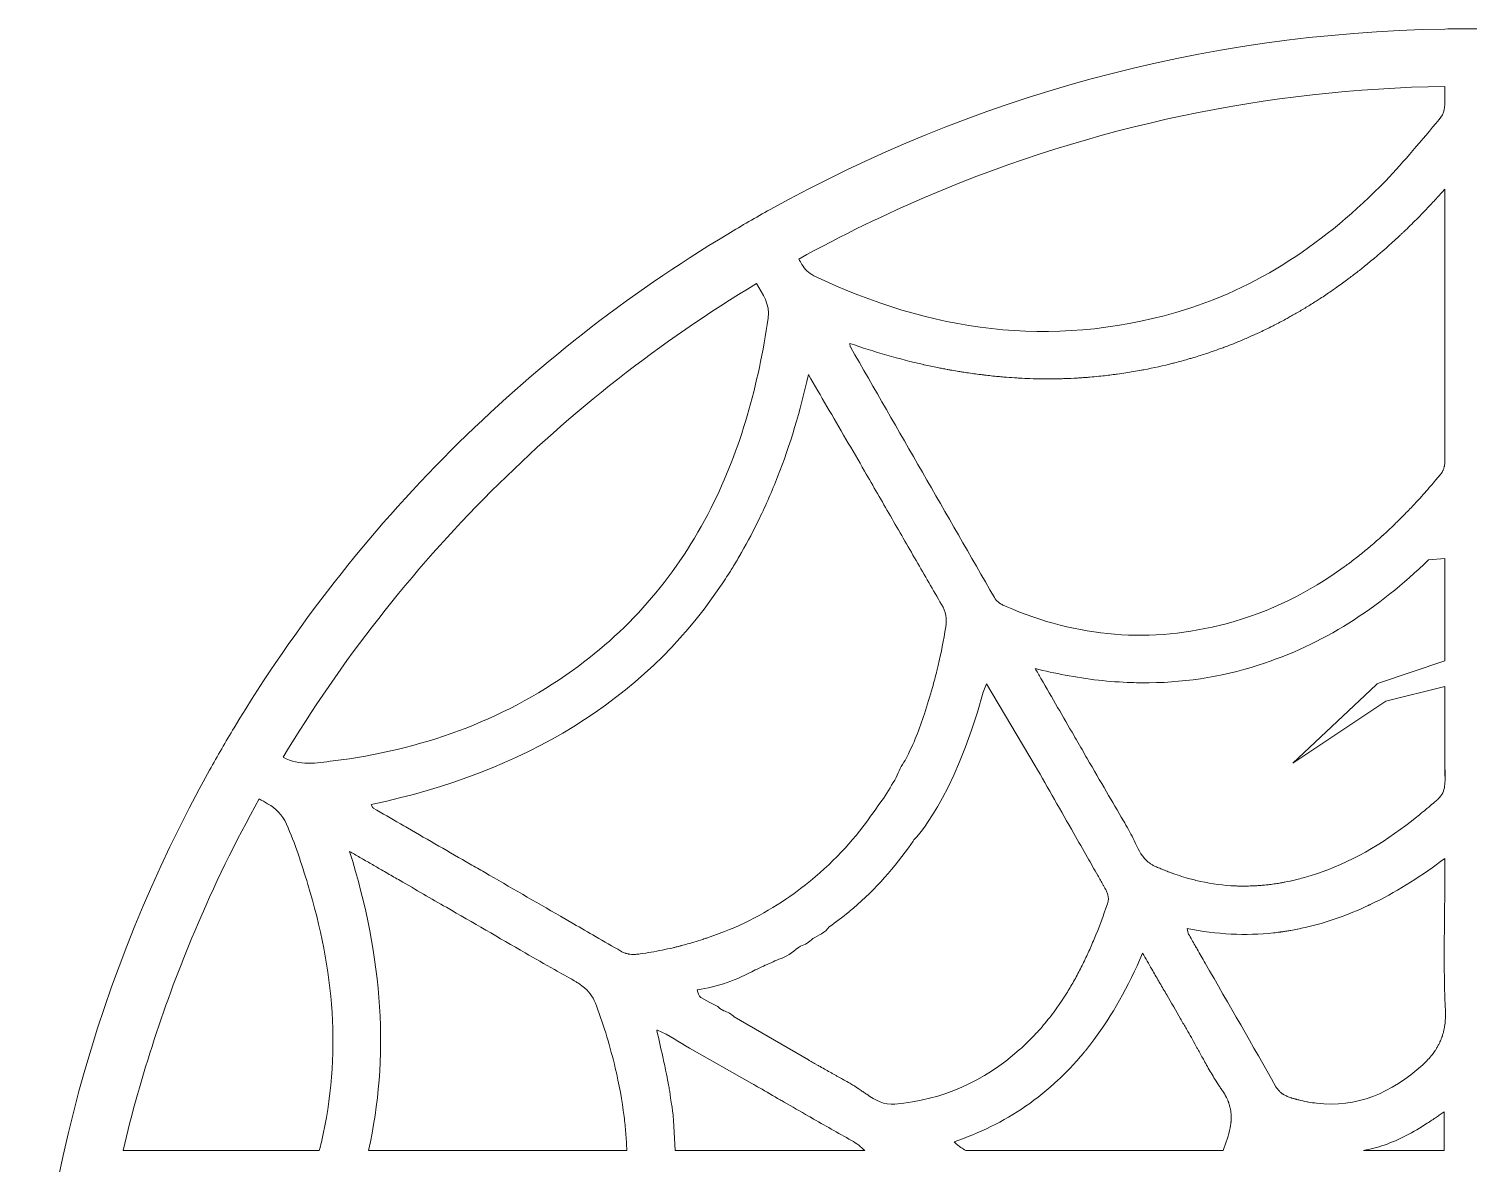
# Model space of a CAD drawing. Extents: x 62 to 938, y -938 to -62.
# Drawn here: x 62 to 500, y -407.2 to -62 of the extents above; entities that cross this region are included whole.
import ezdxf

# ---------------------------------------------------------------- set-up
doc = ezdxf.new("R2010")
doc.units = 0
doc.header["$MEASUREMENT"] = 0
doc.layers.add('Layer 1', color=7, linetype='Continuous', lineweight=0)

msp = doc.modelspace()

# ---------------------------------------------------------------- linework, layer by layer
at = {"layer": 'Layer 1'}
for points, knots in [([(937.93, -492.61), (936.71, -418.22), (916.92, -348.33), (883.02, -287.39), (880.61, -283.03), (878.11, -278.72), (875.54, -274.47), (838.57, -213.02), (786.93, -161.39), (725.48, -124.42), (721.21, -121.86), (716.89, -119.35), (712.52, -116.92), (651.58, -83.04), (581.7, -63.28), (507.31, -62.07), (504.88, -62.02), (502.44, -62), (500, -62), (497.54, -62), (495.09, -62.02), (492.63, -62.07), (418.27, -63.29), (348.41, -83.05), (287.48, -116.93), (283.13, -119.34), (278.83, -121.83), (274.58, -124.39), (213.09, -161.36), (161.44, -213), (124.46, -274.47), (121.88, -278.73), (119.38, -283.04), (116.97, -287.41), (83.06, -348.35), (63.29, -418.23), (62.07, -492.62), (62.02, -495.07), (62, -497.54), (62, -500), (62, -502.45), (62.02, -504.89), (62.07, -507.32), (63.28, -581.7), (83.04, -651.57), (116.92, -712.51), (119.35, -716.89), (121.84, -721.21), (124.42, -725.48), (161.42, -786.98), (213.09, -838.63), (274.59, -875.61), (278.83, -878.17), (283.11, -880.65), (287.45, -883.06), (348.29, -916.89), (418.05, -936.65), (492.31, -937.93), (494.86, -937.98), (497.43, -938), (500, -938), (502.43, -938), (504.84, -937.98), (507.25, -937.93), (581.65, -936.73), (651.55, -916.97), (712.51, -883.08), (716.89, -880.65), (721.22, -878.14), (725.49, -875.56), (786.99, -838.57), (838.65, -786.9), (875.62, -725.39), (878.18, -721.16), (880.65, -716.89), (883.05, -712.56), (916.96, -651.6), (936.73, -581.69), (937.93, -507.27), (937.98, -504.86), (938, -502.43), (938, -500), (938, -497.53), (937.98, -495.06), (937.93, -492.61)], [0, 0, 0, 0, 1, 1, 1, 2, 2, 2, 3, 3, 3, 4, 4, 4, 5, 5, 5, 6, 6, 6, 7, 7, 7, 8, 8, 8, 9, 9, 9, 10, 10, 10, 11, 11, 11, 12, 12, 12, 13, 13, 13, 14, 14, 14, 15, 15, 15, 16, 16, 16, 17, 17, 17, 18, 18, 18, 19, 19, 19, 20, 20, 20, 21, 21, 21, 22, 22, 22, 23, 23, 23, 24, 24, 24, 25, 25, 25, 26, 26, 26, 27, 27, 27, 28, 28, 28, 28]), ([(336.3, -112.47), (385.9, -91.49), (438.46, -80.4), (492.66, -79.5), (492.65, -80.8), (492.66, -82.09), (492.66, -83.39), (492.66, -85.64), (492.54, -87.64), (490.9, -89.57), (485.56, -95.83), (480.4, -102.24), (474.64, -108.17), (456.62, -126.75), (435.76, -141.03), (410.79, -148.24), (372.76, -159.21), (336.1, -154.03), (300.75, -137.05), (299.1, -136.26), (298.01, -135.16), (297.11, -133.63), (296.8, -133.08), (296.49, -132.54), (296.17, -132), (309.14, -124.81), (322.52, -118.3), (336.3, -112.47)], [0, 0, 0, 0, 1, 1, 1, 2, 2, 2, 3, 3, 3, 4, 4, 4, 5, 5, 5, 6, 6, 6, 7, 7, 7, 8, 8, 8, 9, 9, 9, 9]), ([(338.35, -164.98), (338.83, -165.08), (339.32, -165.17), (339.81, -165.27), (340.29, -165.37), (340.76, -165.46), (341.24, -165.55), (341.61, -165.61), (341.97, -165.67), (342.33, -165.74), (342.46, -165.76), (342.58, -165.77), (342.69, -165.8), (343.41, -165.92), (344.12, -166.05), (344.84, -166.17), (345.2, -166.23), (345.57, -166.3), (345.93, -166.35), (345.93, -166.35), (345.93, -166.35), (345.95, -166.35), (346.21, -166.4), (346.48, -166.42), (346.75, -166.47), (348.15, -166.68), (349.56, -166.88), (350.96, -167.06), (351.37, -167.11), (351.78, -167.17), (352.2, -167.21), (352.35, -167.24), (352.51, -167.25), (352.66, -167.27), (354.02, -167.43), (355.38, -167.57), (356.74, -167.7), (357.34, -167.76), (357.95, -167.82), (358.54, -167.86), (359.61, -167.96), (360.68, -168.04), (361.75, -168.1), (362.24, -168.13), (362.76, -168.17), (363.27, -168.19), (364.31, -168.25), (365.37, -168.29), (366.43, -168.33), (366.43, -168.33), (367.47, -168.36), (367.47, -168.36), (368.75, -168.4), (370.03, -168.42), (371.31, -168.42), (371.31, -168.42), (372.76, -168.42), (372.76, -168.42), (373.78, -168.41), (374.79, -168.4), (375.81, -168.37), (375.97, -168.36), (376.12, -168.36), (376.27, -168.36), (376.5, -168.35), (376.73, -168.35), (376.97, -168.34), (378.27, -168.3), (379.57, -168.24), (380.87, -168.17), (381.33, -168.14), (381.81, -168.11), (382.29, -168.07), (382.72, -168.04), (383.15, -168.03), (383.58, -167.99), (383.67, -167.98), (383.78, -167.97), (383.91, -167.96), (384.17, -167.93), (384.41, -167.91), (384.67, -167.89), (385.57, -167.82), (386.48, -167.74), (387.4, -167.64), (388.18, -167.56), (388.97, -167.48), (389.76, -167.39), (390.43, -167.31), (391.09, -167.22), (391.75, -167.14), (392.16, -167.1), (392.57, -167.05), (392.97, -166.99), (393.85, -166.88), (394.74, -166.74), (395.62, -166.6), (395.64, -166.6), (395.64, -166.6), (395.64, -166.6), (397.18, -166.36), (398.73, -166.1), (400.27, -165.81), (400.32, -165.8), (400.35, -165.8), (400.4, -165.78), (400.63, -165.74), (400.86, -165.69), (401.1, -165.64), (404.05, -165.09), (407, -164.44), (409.95, -163.68), (410.12, -163.65), (410.3, -163.59), (410.47, -163.54), (411.82, -163.19), (413.17, -162.83), (414.49, -162.45), (414.91, -162.33), (415.32, -162.22), (415.72, -162.09), (417.11, -161.68), (418.46, -161.25), (419.81, -160.81), (420.28, -160.66), (420.74, -160.51), (421.21, -160.35), (422.08, -160.06), (422.94, -159.74), (423.8, -159.43), (424.25, -159.27), (424.7, -159.12), (425.16, -158.95), (425.6, -158.79), (426.04, -158.62), (426.48, -158.44), (427.31, -158.13), (428.12, -157.8), (428.93, -157.48), (429.26, -157.34), (429.59, -157.22), (429.92, -157.08), (430.41, -156.88), (430.91, -156.68), (431.4, -156.47), (432.5, -155.99), (433.59, -155.51), (434.68, -155.01), (435.14, -154.8), (435.6, -154.61), (436.04, -154.4), (437.26, -153.83), (438.46, -153.25), (439.66, -152.64), (440.14, -152.4), (440.62, -152.16), (441.1, -151.91), (442.28, -151.31), (443.46, -150.69), (444.62, -150.05), (445.07, -149.8), (445.52, -149.55), (445.96, -149.3), (446.45, -149.03), (446.93, -148.74), (447.42, -148.46), (447.94, -148.16), (448.46, -147.87), (448.97, -147.57), (449.48, -147.26), (449.98, -146.96), (450.48, -146.66), (451.48, -146.06), (452.47, -145.44), (453.46, -144.81), (453.88, -144.53), (454.31, -144.27), (454.72, -144), (455.85, -143.26), (456.98, -142.5), (458.08, -141.73), (458.51, -141.44), (458.94, -141.15), (459.36, -140.85), (460.49, -140.06), (461.6, -139.26), (462.71, -138.45), (463.07, -138.18), (463.44, -137.9), (463.8, -137.62), (464.75, -136.9), (465.69, -136.18), (466.63, -135.44), (466.73, -135.37), (466.82, -135.3), (466.91, -135.23), (467.23, -134.98), (467.53, -134.74), (467.84, -134.49), (468.83, -133.69), (469.8, -132.89), (470.78, -132.07), (470.86, -132.01), (470.94, -131.94), (471.02, -131.88), (471.32, -131.63), (471.62, -131.38), (471.91, -131.14), (472.28, -130.81), (472.65, -130.48), (473.03, -130.15), (473.79, -129.5), (474.54, -128.85), (475.29, -128.18), (475.58, -127.92), (475.87, -127.67), (476.15, -127.41), (477.05, -126.6), (477.96, -125.75), (478.86, -124.91), (479.09, -124.69), (479.33, -124.48), (479.56, -124.25), (479.76, -124.06), (479.96, -123.88), (480.16, -123.68), (481.45, -122.46), (482.71, -121.22), (483.98, -119.95), (484.66, -119.27), (485.35, -118.57), (486.02, -117.87), (486.35, -117.53), (486.67, -117.19), (487, -116.84), (487.51, -116.31), (488.01, -115.77), (488.52, -115.23), (488.61, -115.13), (488.71, -115.04), (488.8, -114.93), (489.16, -114.55), (489.52, -114.17), (489.88, -113.77), (490.55, -113.04), (491.23, -112.29), (491.89, -111.55), (492.13, -111.28), (492.39, -111.02), (492.63, -110.74), (492.63, -110.74), (492.63, -141.61), (492.63, -141.61), (492.63, -158.31), (492.62, -175.01), (492.63, -191.72), (492.63, -192.76), (492.67, -193.8), (492.49, -194.78), (492.48, -194.89), (492.46, -195), (492.44, -195.11), (492.41, -195.21), (492.39, -195.33), (492.36, -195.43), (492.34, -195.5), (492.31, -195.58), (492.29, -195.65), (492.24, -195.8), (492.19, -195.96), (492.13, -196.1), (492.11, -196.17), (492.08, -196.23), (492.04, -196.29), (491.97, -196.44), (491.9, -196.6), (491.81, -196.75), (491.77, -196.82), (491.73, -196.89), (491.68, -196.96), (491.68, -196.97), (491.67, -196.97), (491.67, -196.98), (491.62, -197.05), (491.59, -197.11), (491.55, -197.18), (491.52, -197.23), (491.47, -197.28), (491.43, -197.34), (491.45, -197.3), (491.47, -197.27), (491.5, -197.23), (491.43, -197.32), (491.36, -197.41), (491.29, -197.5), (491.29, -197.5), (489.82, -199.24), (489.82, -199.24), (489.33, -199.81), (488.85, -200.39), (488.35, -200.96), (487.12, -202.39), (485.86, -203.8), (484.59, -205.18), (484.55, -205.23), (484.5, -205.29), (484.46, -205.33), (483.76, -206.09), (483.05, -206.84), (482.34, -207.59), (481.38, -208.6), (480.41, -209.58), (479.44, -210.57), (479.44, -210.57), (479.4, -210.61), (479.4, -210.61), (479.4, -210.62), (479.39, -210.63), (479.38, -210.63), (478.81, -211.2), (478.23, -211.77), (477.65, -212.34), (477.51, -212.48), (477.36, -212.63), (477.21, -212.77), (476.08, -213.86), (474.94, -214.94), (473.78, -215.99), (473.71, -216.06), (473.63, -216.11), (473.56, -216.18), (472.43, -217.21), (471.28, -218.22), (470.13, -219.2), (470.03, -219.29), (469.93, -219.37), (469.83, -219.45), (468.69, -220.42), (467.53, -221.36), (466.35, -222.28), (466.1, -222.49), (465.84, -222.69), (465.59, -222.89), (464.59, -223.67), (463.59, -224.42), (462.57, -225.16), (462.39, -225.29), (462.22, -225.43), (462.03, -225.56), (451.39, -233.27), (439.56, -239.27), (426.09, -242.85), (403.24, -248.92), (380.89, -247.08), (359.2, -237.62), (359.07, -237.57), (358.95, -237.5), (358.82, -237.46), (358.42, -237.28), (358.05, -237.1), (357.69, -236.89), (357.35, -236.7), (357.04, -236.49), (356.75, -236.25), (356.32, -235.89), (355.95, -235.47), (355.62, -234.92), (341.04, -209.51), (326.44, -184.12), (311.83, -158.73), (311.81, -158.7), (311.8, -158.66), (311.79, -158.6), (311.79, -158.6), (311.78, -158.59), (311.78, -158.58), (311.78, -158.55), (311.76, -158.52), (311.76, -158.49), (311.75, -158.37), (311.73, -158.23), (311.7, -158.03), (311.68, -157.92), (311.66, -157.79), (311.64, -157.64), (311.64, -157.64), (311.64, -157.64), (311.64, -157.63), (319.15, -160.24), (326.66, -162.4), (334.19, -164.1), (334.21, -164.11), (334.23, -164.11), (334.27, -164.11), (334.27, -164.11), (334.27, -164.11), (334.27, -164.12), (335.63, -164.42), (336.99, -164.7), (338.35, -164.98)], [0, 0, 0, 0, 1, 1, 1, 2, 2, 2, 3, 3, 3, 4, 4, 4, 5, 5, 5, 6, 6, 6, 7, 7, 7, 8, 8, 8, 9, 9, 9, 10, 10, 10, 11, 11, 11, 12, 12, 12, 13, 13, 13, 14, 14, 14, 15, 15, 15, 16, 16, 16, 17, 17, 17, 18, 18, 18, 19, 19, 19, 20, 20, 20, 21, 21, 21, 22, 22, 22, 23, 23, 23, 24, 24, 24, 25, 25, 25, 26, 26, 26, 27, 27, 27, 28, 28, 28, 29, 29, 29, 30, 30, 30, 31, 31, 31, 32, 32, 32, 33, 33, 33, 34, 34, 34, 35, 35, 35, 36, 36, 36, 37, 37, 37, 38, 38, 38, 39, 39, 39, 40, 40, 40, 41, 41, 41, 42, 42, 42, 43, 43, 43, 44, 44, 44, 45, 45, 45, 46, 46, 46, 47, 47, 47, 48, 48, 48, 49, 49, 49, 50, 50, 50, 51, 51, 51, 52, 52, 52, 53, 53, 53, 54, 54, 54, 55, 55, 55, 56, 56, 56, 57, 57, 57, 58, 58, 58, 59, 59, 59, 60, 60, 60, 61, 61, 61, 62, 62, 62, 63, 63, 63, 64, 64, 64, 65, 65, 65, 66, 66, 66, 67, 67, 67, 68, 68, 68, 69, 69, 69, 70, 70, 70, 71, 71, 71, 72, 72, 72, 73, 73, 73, 74, 74, 74, 75, 75, 75, 76, 76, 76, 77, 77, 77, 78, 78, 78, 79, 79, 79, 80, 80, 80, 81, 81, 81, 82, 82, 82, 83, 83, 83, 84, 84, 84, 85, 85, 85, 86, 86, 86, 87, 87, 87, 88, 88, 88, 89, 89, 89, 90, 90, 90, 91, 91, 91, 92, 92, 92, 93, 93, 93, 94, 94, 94, 95, 95, 95, 96, 96, 96, 97, 97, 97, 98, 98, 98, 99, 99, 99, 100, 100, 100, 101, 101, 101, 102, 102, 102, 103, 103, 103, 104, 104, 104, 105, 105, 105, 106, 106, 106, 107, 107, 107, 108, 108, 108, 109, 109, 109, 110, 110, 110, 111, 111, 111, 112, 112, 112, 113, 113, 113, 114, 114, 114, 115, 115, 115, 116, 116, 116, 117, 117, 117, 118, 118, 118, 119, 119, 119, 120, 120, 120, 121, 121, 121, 122, 122, 122, 123, 123, 123, 124, 124, 124, 125, 125, 125, 126, 126, 126, 127, 127, 127, 128, 128, 128, 129, 129, 129, 130, 130, 130, 131, 131, 131, 132, 132, 132, 133, 133, 133, 133]), ([(202.61, -202.61), (227.06, -178.17), (254.05, -157.04), (283.27, -139.46), (285.16, -142.61), (287.46, -145.63), (286.82, -149.98), (283.89, -170.14), (278.64, -189.57), (269.41, -207.79), (259.38, -227.59), (245.44, -244.12), (227.38, -257.06), (205.58, -272.68), (181, -281.26), (154.55, -284.57), (149.52, -285.19), (144.34, -286.22), (139.35, -283.44), (156.95, -254.15), (178.12, -227.1), (202.61, -202.61)], [0, 0, 0, 0, 1, 1, 1, 2, 2, 2, 3, 3, 3, 4, 4, 4, 5, 5, 5, 6, 6, 6, 7, 7, 7, 7]), ([(316.18, -196.51), (318.79, -201.03), (321.4, -205.56), (324.01, -210.1), (326.62, -214.63), (329.24, -219.16), (331.85, -223.69), (334.42, -228.15), (336.99, -232.59), (339.57, -237.03), (340.86, -239.23), (341.2, -241.32), (340.83, -243.85), (340.24, -247.81), (339.45, -251.71), (338.53, -255.59), (338.4, -256.13), (338.29, -256.66), (338.16, -257.18), (337.73, -258.87), (337.27, -260.56), (336.8, -262.25), (336.05, -264.92), (335.26, -267.58), (334.41, -270.24), (333.57, -272.53), (332.72, -274.81), (331.89, -277.1), (331.02, -279.18), (329.9, -281.65), (328.52, -284.4), (327.25, -285.95), (326.52, -287.78), (325.75, -289.61), (324.59, -291.64), (323.31, -293.77), (321.9, -295.95), (319.82, -298.86), (317.75, -301.75), (315.67, -304.64), (310.28, -311.49), (303.53, -318.42), (295.17, -324.53), (294.59, -324.95), (294.01, -325.36), (293.43, -325.78), (286.75, -330.45), (279.08, -334.57), (270.31, -337.68), (270.13, -337.75), (269.93, -337.81), (269.74, -337.88), (269.37, -338.02), (268.99, -338.15), (268.62, -338.27), (268.3, -338.37), (267.98, -338.47), (267.65, -338.59), (267.41, -338.66), (267.17, -338.74), (266.93, -338.82), (266.04, -339.1), (265.14, -339.39), (264.25, -339.66), (263.61, -339.85), (262.97, -340.02), (262.33, -340.19), (261.68, -340.38), (261.02, -340.57), (260.37, -340.73), (260.33, -340.74), (260.29, -340.75), (260.25, -340.76), (260.02, -340.82), (259.79, -340.89), (259.55, -340.95), (259.52, -340.96), (259.48, -340.97), (259.45, -340.97), (259.25, -341.03), (259.05, -341.09), (258.86, -341.12), (258.54, -341.2), (258.23, -341.29), (257.92, -341.36), (256.82, -341.62), (255.72, -341.87), (254.62, -342.09), (252.4, -342.54), (250.17, -342.92), (247.91, -343.23), (247.42, -343.3), (246.96, -343.34), (246.51, -343.38), (246.51, -343.38), (246.22, -343.38), (246.22, -343.38), (246.2, -343.38), (246.19, -343.39), (246.18, -343.39), (245.55, -343.4), (244.95, -343.39), (244.35, -343.27), (244.3, -343.26), (244.26, -343.26), (244.22, -343.25), (244.18, -343.24), (244.16, -343.23), (244.12, -343.23), (243.94, -343.18), (243.76, -343.13), (243.58, -343.09), (243.56, -343.08), (243.53, -343.08), (243.51, -343.06), (243.45, -343.04), (243.4, -343.02), (243.35, -343.01), (243.16, -342.94), (242.96, -342.88), (242.78, -342.78), (242.65, -342.73), (242.51, -342.65), (242.38, -342.58), (242.29, -342.54), (242.22, -342.49), (242.14, -342.46), (242.13, -342.45), (242.1, -342.44), (242.09, -342.44), (242.08, -342.42), (242.06, -342.42), (242.04, -342.41), (242.04, -342.4), (242.03, -342.4), (242.03, -342.4), (239.49, -340.93), (236.93, -339.45), (234.38, -337.97), (232.13, -336.67), (229.89, -335.38), (227.65, -334.08), (227.65, -334.08), (223.68, -331.78), (223.68, -331.78), (223.68, -331.78), (223.68, -331.79), (223.68, -331.79), (215.97, -327.33), (208.28, -322.88), (200.58, -318.44), (199.13, -317.61), (197.68, -316.77), (196.23, -315.94), (189.88, -312.28), (183.54, -308.62), (177.19, -304.96), (176.46, -304.54), (175.72, -304.11), (174.99, -303.69), (172.24, -302.11), (169.51, -300.52), (166.77, -298.94), (166.77, -298.94), (166.76, -298.94), (166.76, -298.94), (166.74, -298.93), (166.71, -298.89), (166.69, -298.87), (166.66, -298.85), (166.62, -298.81), (166.59, -298.76), (166.55, -298.71), (166.5, -298.65), (166.47, -298.57), (166.46, -298.55), (166.46, -298.55), (166.46, -298.55), (166.35, -298.37), (166.25, -298.12), (166.07, -297.83), (212.96, -287.94), (248.4, -266.3), (271.88, -232.16), (272.94, -230.62), (273.96, -229.04), (274.97, -227.46), (275.24, -227.05), (275.49, -226.63), (275.76, -226.21), (276.53, -224.97), (277.28, -223.71), (278.03, -222.45), (278.27, -222.02), (278.51, -221.6), (278.77, -221.17), (280.66, -217.84), (282.48, -214.41), (284.18, -210.86), (286.16, -206.77), (288.01, -202.55), (289.71, -198.19), (293.49, -188.53), (296.61, -178.18), (299.08, -167.14), (300.98, -170.43), (302.85, -173.63), (304.7, -176.79), (308.62, -183.49), (312.42, -190), (316.18, -196.51)], [0, 0, 0, 0, 1, 1, 1, 2, 2, 2, 3, 3, 3, 4, 4, 4, 5, 5, 5, 6, 6, 6, 7, 7, 7, 8, 8, 8, 9, 9, 9, 10, 10, 10, 11, 11, 11, 12, 12, 12, 13, 13, 13, 14, 14, 14, 15, 15, 15, 16, 16, 16, 17, 17, 17, 18, 18, 18, 19, 19, 19, 20, 20, 20, 21, 21, 21, 22, 22, 22, 23, 23, 23, 24, 24, 24, 25, 25, 25, 26, 26, 26, 27, 27, 27, 28, 28, 28, 29, 29, 29, 30, 30, 30, 31, 31, 31, 32, 32, 32, 33, 33, 33, 34, 34, 34, 35, 35, 35, 36, 36, 36, 37, 37, 37, 38, 38, 38, 39, 39, 39, 40, 40, 40, 41, 41, 41, 42, 42, 42, 43, 43, 43, 44, 44, 44, 45, 45, 45, 46, 46, 46, 47, 47, 47, 48, 48, 48, 49, 49, 49, 50, 50, 50, 51, 51, 51, 52, 52, 52, 53, 53, 53, 54, 54, 54, 55, 55, 55, 56, 56, 56, 57, 57, 57, 58, 58, 58, 59, 59, 59, 60, 60, 60, 61, 61, 61, 62, 62, 62, 63, 63, 63, 64, 64, 64, 65, 65, 65, 66, 66, 66, 67, 67, 67, 68, 68, 68, 69, 69, 69, 70, 70, 70, 70]), ([(389.72, -293.94), (387.78, -290.6), (385.83, -287.24), (383.87, -283.87), (382.82, -282.06), (381.76, -280.23), (380.71, -278.4), (380.61, -278.22), (380.51, -278.04), (380.4, -277.86), (380.23, -277.56), (380.04, -277.25), (379.87, -276.93), (376.56, -271.21), (373.21, -265.4), (369.79, -259.48), (369.2, -258.48), (368.63, -257.49), (368.04, -256.47), (371.1, -257.25), (374.13, -257.91), (377.14, -258.48), (383.95, -259.77), (390.65, -260.53), (397.29, -260.75), (398.35, -260.78), (399.42, -260.82), (400.49, -260.83), (412.49, -260.9), (424.25, -259.18), (435.9, -255.46), (455.53, -249.23), (472.4, -238.26), (487.68, -223.45), (487.68, -223.45), (492.61, -223.07), (492.61, -223.07), (492.61, -223.07), (492.61, -254.15), (492.61, -254.15), (492.61, -254.15), (472.73, -260.88), (472.73, -260.88), (472.73, -260.88), (472.04, -261.11), (472.04, -261.11), (472.04, -261.11), (471.74, -261.39), (471.74, -261.39), (471.74, -261.39), (446.42, -285.21), (446.42, -285.21), (446.42, -285.21), (474.72, -266.36), (474.72, -266.36), (474.72, -266.36), (492.61, -261.92), (492.61, -261.92), (492.61, -266.25), (492.61, -270.57), (492.62, -274.9), (492.63, -278.21), (492.65, -281.52), (492.66, -284.82), (492.66, -286.66), (492.66, -288.48), (492.67, -290.32), (492.67, -290.32), (492.67, -287.25), (492.67, -287.25), (492.67, -288.27), (492.67, -289.3), (492.68, -290.32), (492.68, -290.78), (492.66, -291.22), (492.62, -291.65), (492.49, -293.15), (492.11, -294.45), (491.04, -295.66), (490.96, -295.75), (490.87, -295.85), (490.76, -295.94), (490.66, -296.05), (490.57, -296.15), (490.45, -296.25), (490.06, -296.61), (489.64, -296.96), (489.23, -297.31), (489.11, -297.42), (489.01, -297.52), (488.89, -297.61), (488.84, -297.67), (488.77, -297.72), (488.71, -297.76), (488.56, -297.89), (488.42, -298.01), (488.27, -298.14), (488.18, -298.21), (488.09, -298.29), (488.01, -298.36), (487.64, -298.68), (487.26, -299.01), (486.87, -299.32), (486.24, -299.84), (485.62, -300.36), (484.99, -300.87), (484.71, -301.09), (484.43, -301.32), (484.15, -301.55), (475.27, -308.69), (465.73, -314.62), (455.03, -318.4), (454.64, -318.53), (454.26, -318.65), (453.88, -318.78), (453.68, -318.84), (453.47, -318.91), (453.27, -318.98), (452.38, -319.27), (451.47, -319.55), (450.55, -319.82), (449.19, -320.21), (447.81, -320.57), (446.42, -320.9), (445.29, -321.15), (444.16, -321.41), (443.01, -321.61), (443.33, -321.55), (443.64, -321.49), (443.95, -321.43), (443.64, -321.5), (443.33, -321.56), (443.01, -321.62), (442.54, -321.7), (442.05, -321.78), (441.57, -321.85), (440.97, -321.94), (440.38, -322.02), (439.77, -322.1), (439.62, -322.12), (439.47, -322.14), (439.32, -322.16), (439.3, -322.16), (439.27, -322.16), (439.25, -322.17), (439.08, -322.2), (438.89, -322.22), (438.71, -322.24), (438.41, -322.28), (438.11, -322.3), (437.82, -322.33), (437.8, -322.33), (437.77, -322.33), (437.74, -322.34), (437.32, -322.37), (436.9, -322.41), (436.47, -322.44), (436.41, -322.44), (436.36, -322.44), (436.3, -322.45), (435.92, -322.48), (435.52, -322.5), (435.14, -322.52), (435.04, -322.52), (434.95, -322.53), (434.86, -322.53), (434.37, -322.56), (433.87, -322.58), (433.38, -322.59), (433.05, -322.59), (432.71, -322.63), (432.37, -322.63), (431.63, -322.64), (430.9, -322.63), (430.15, -322.62), (429.73, -322.6), (429.32, -322.59), (428.91, -322.58), (425.34, -322.41), (421.82, -321.95), (418.34, -321.2), (417.09, -320.93), (415.85, -320.62), (414.61, -320.27), (412.8, -319.77), (410.99, -319.18), (409.21, -318.51), (408.74, -318.35), (408.28, -318.17), (407.81, -317.98), (407.49, -317.85), (407.16, -317.74), (406.84, -317.61), (406.64, -317.53), (406.45, -317.45), (406.25, -317.35), (406.02, -317.26), (405.79, -317.17), (405.56, -317.06), (405.15, -316.89), (404.73, -316.71), (404.33, -316.53), (404.04, -316.39), (403.77, -316.25), (403.51, -316.1), (403, -315.78), (402.54, -315.44), (402.11, -315.06), (402.11, -315.06), (402.07, -315.03), (402.07, -315.03), (402.01, -314.97), (401.96, -314.92), (401.9, -314.87), (400.18, -313.24), (399.14, -311.01), (398.13, -308.8), (397.72, -307.91), (397.3, -307.04), (396.84, -306.19), (396.7, -305.93), (396.58, -305.67), (396.44, -305.41), (395.91, -304.54), (395.4, -303.64), (394.88, -302.76), (393.16, -299.83), (391.44, -296.89), (389.72, -293.94)], [0, 0, 0, 0, 1, 1, 1, 2, 2, 2, 3, 3, 3, 4, 4, 4, 5, 5, 5, 6, 6, 6, 7, 7, 7, 8, 8, 8, 9, 9, 9, 10, 10, 10, 11, 11, 11, 12, 12, 12, 13, 13, 13, 14, 14, 14, 15, 15, 15, 16, 16, 16, 17, 17, 17, 18, 18, 18, 19, 19, 19, 20, 20, 20, 21, 21, 21, 22, 22, 22, 23, 23, 23, 24, 24, 24, 25, 25, 25, 26, 26, 26, 27, 27, 27, 28, 28, 28, 29, 29, 29, 30, 30, 30, 31, 31, 31, 32, 32, 32, 33, 33, 33, 34, 34, 34, 35, 35, 35, 36, 36, 36, 37, 37, 37, 38, 38, 38, 39, 39, 39, 40, 40, 40, 41, 41, 41, 42, 42, 42, 43, 43, 43, 44, 44, 44, 45, 45, 45, 46, 46, 46, 47, 47, 47, 48, 48, 48, 49, 49, 49, 50, 50, 50, 51, 51, 51, 52, 52, 52, 53, 53, 53, 54, 54, 54, 55, 55, 55, 56, 56, 56, 57, 57, 57, 58, 58, 58, 59, 59, 59, 60, 60, 60, 61, 61, 61, 62, 62, 62, 63, 63, 63, 64, 64, 64, 65, 65, 65, 66, 66, 66, 67, 67, 67, 68, 68, 68, 69, 69, 69, 70, 70, 70, 71, 71, 71, 72, 72, 72, 73, 73, 73, 74, 74, 74, 75, 75, 75, 76, 76, 76, 76]), ([(308.89, -381.01), (308.65, -380.88), (308.41, -380.74), (308.16, -380.6), (307.87, -380.44), (307.59, -380.29), (307.32, -380.13), (307.18, -380.06), (307.04, -379.97), (306.9, -379.89), (306.77, -379.81), (306.64, -379.74), (306.51, -379.67), (306.37, -379.59), (306.23, -379.52), (306.1, -379.44), (304.94, -378.8), (303.81, -378.15), (302.67, -377.51), (302.54, -377.44), (302.41, -377.36), (302.28, -377.29), (302.21, -377.26), (302.16, -377.22), (302.09, -377.17), (302.09, -377.17), (300.97, -376.55), (300.97, -376.55), (300.48, -376.27), (300.01, -375.99), (299.52, -375.71), (299.39, -375.63), (299.28, -375.56), (299.15, -375.49), (299.15, -375.49), (276.55, -362.41), (276.55, -362.41), (275.62, -361.51), (274.53, -360.92), (273.33, -360.54), (273.33, -360.54), (272.17, -359.86), (272.17, -359.86), (271.37, -358.99), (270.21, -358.54), (269.06, -358.06), (269.06, -358.06), (266.34, -356.49), (266.34, -356.49), (265.79, -355.94), (265.4, -355.19), (265.26, -354.15), (268.38, -353.71), (271.42, -352.99), (274.35, -351.96), (277.28, -350.96), (280.12, -349.66), (282.87, -348.12), (283.7, -347.76), (284.53, -347.37), (285.38, -346.98), (286.95, -346.26), (288.51, -345.56), (290.07, -344.85), (292.46, -344.31), (294.23, -342.77), (296.02, -341.25), (296.23, -341.12), (296.44, -341.01), (296.65, -340.88), (298.08, -340.44), (299.33, -339.69), (300.39, -338.6), (302.18, -337.57), (304.17, -336.79), (305.42, -335.02), (307.38, -333.59), (309.39, -332.08), (311.44, -330.43), (311.44, -330.43), (311.49, -330.37), (311.49, -330.37), (318.36, -324.78), (324.24, -318.18), (329.53, -310.99), (330.14, -310.08), (330.77, -309.17), (331.4, -308.27), (331.4, -308.26), (342.87, -297.28), (352.27, -263.71), (352.27, -263.71), (353.19, -261.17), (353.19, -261.17), (353.19, -261.17), (368.04, -286.02), (368.04, -286.02), (371.96, -292.89), (375.87, -299.76), (379.8, -306.63), (381.18, -309.06), (382.57, -311.5), (383.96, -313.93), (384.99, -315.75), (386.03, -317.56), (387.08, -319.39), (387.63, -320.36), (388.19, -321.34), (388.76, -322.3), (388.83, -322.43), (388.9, -322.56), (388.96, -322.67), (389.04, -322.8), (389.09, -322.92), (389.16, -323.05), (389.22, -323.16), (389.28, -323.27), (389.34, -323.38), (389.3, -323.32), (389.28, -323.27), (389.26, -323.21), (389.33, -323.34), (389.41, -323.48), (389.47, -323.6), (389.5, -323.66), (389.54, -323.71), (389.56, -323.77), (389.55, -323.75), (389.52, -323.73), (389.51, -323.71), (389.69, -324.04), (389.84, -324.38), (389.97, -324.72), (390.02, -324.89), (390.09, -325.07), (390.14, -325.24), (390.36, -326.07), (390.38, -326.96), (390.02, -328.01), (388.77, -331.64), (387.43, -335.23), (385.97, -338.74), (385.67, -339.45), (385.36, -340.17), (385.06, -340.88), (384.48, -342.22), (383.88, -343.53), (383.25, -344.84), (383.18, -345), (383.1, -345.17), (383.02, -345.33), (382.39, -346.64), (381.74, -347.94), (381.05, -349.22), (381.05, -349.23), (381.04, -349.23), (381.04, -349.24), (380.37, -350.52), (379.66, -351.78), (378.93, -353.02), (378.84, -353.18), (378.74, -353.35), (378.65, -353.5), (377.92, -354.72), (377.17, -355.92), (376.38, -357.11), (376.35, -357.17), (376.3, -357.23), (376.27, -357.28), (375.66, -358.19), (375.04, -359.08), (374.4, -359.97), (374.4, -359.97), (373.77, -360.84), (373.77, -360.84), (373.18, -361.64), (372.56, -362.43), (371.93, -363.22), (371.64, -363.57), (371.37, -363.92), (371.07, -364.27), (370.44, -365.03), (369.8, -365.79), (369.12, -366.53), (368.84, -366.83), (368.57, -367.15), (368.27, -367.45), (367.64, -368.14), (367, -368.81), (366.32, -369.48), (366.3, -369.51), (366.29, -369.52), (366.26, -369.54), (366.15, -369.66), (366.04, -369.77), (365.93, -369.89), (365.93, -369.89), (365.92, -369.89), (365.92, -369.89), (365.77, -370.04), (365.61, -370.18), (365.46, -370.32), (364.79, -370.97), (364.12, -371.6), (363.43, -372.21), (363.35, -372.28), (363.28, -372.35), (363.2, -372.42), (352.47, -381.98), (339.88, -387.62), (325.4, -388.93), (322.15, -389.22), (319.43, -387.71), (316.8, -385.93), (316.48, -385.71), (316.17, -385.5), (315.85, -385.28), (315.69, -385.17), (315.53, -385.06), (315.37, -384.95), (314.99, -384.68), (314.62, -384.44), (314.26, -384.18), (314.22, -384.16), (314.18, -384.12), (314.13, -384.1), (314.07, -384.05), (314.01, -384.01), (313.94, -383.96), (313.65, -383.77), (313.36, -383.58), (313.07, -383.39), (313.02, -383.37), (312.98, -383.33), (312.95, -383.32), (312.53, -383.05), (312.12, -382.81), (311.71, -382.58), (311.1, -382.25), (310.5, -381.91), (309.91, -381.58), (309.57, -381.39), (309.23, -381.21), (308.89, -381.01)], [0, 0, 0, 0, 1, 1, 1, 2, 2, 2, 3, 3, 3, 4, 4, 4, 5, 5, 5, 6, 6, 6, 7, 7, 7, 8, 8, 8, 9, 9, 9, 10, 10, 10, 11, 11, 11, 12, 12, 12, 13, 13, 13, 14, 14, 14, 15, 15, 15, 16, 16, 16, 17, 17, 17, 18, 18, 18, 19, 19, 19, 20, 20, 20, 21, 21, 21, 22, 22, 22, 23, 23, 23, 24, 24, 24, 25, 25, 25, 26, 26, 26, 27, 27, 27, 28, 28, 28, 29, 29, 29, 30, 30, 30, 31, 31, 31, 32, 32, 32, 33, 33, 33, 34, 34, 34, 35, 35, 35, 36, 36, 36, 37, 37, 37, 38, 38, 38, 39, 39, 39, 40, 40, 40, 41, 41, 41, 42, 42, 42, 43, 43, 43, 44, 44, 44, 45, 45, 45, 46, 46, 46, 47, 47, 47, 48, 48, 48, 49, 49, 49, 50, 50, 50, 51, 51, 51, 52, 52, 52, 53, 53, 53, 54, 54, 54, 55, 55, 55, 56, 56, 56, 57, 57, 57, 58, 58, 58, 59, 59, 59, 60, 60, 60, 61, 61, 61, 62, 62, 62, 63, 63, 63, 64, 64, 64, 65, 65, 65, 66, 66, 66, 67, 67, 67, 68, 68, 68, 69, 69, 69, 70, 70, 70, 71, 71, 71, 72, 72, 72, 73, 73, 73, 74, 74, 74, 75, 75, 75, 76, 76, 76, 77, 77, 77, 78, 78, 78, 79, 79, 79, 80, 80, 80, 81, 81, 81, 81]), ([(132.05, -296.1), (132.9, -296.6), (133.75, -297.1), (134.61, -297.59), (137.23, -299.09), (139.03, -300.86), (140.34, -303.76), (143.01, -309.72), (144.96, -315.91), (146.86, -322.12), (154.7, -347.86), (157.23, -373.98), (150.97, -400.45), (150.77, -401.29), (150.56, -402.15), (150.34, -402.99), (150.34, -402.99), (90.67, -402.99), (90.67, -402.99), (96.03, -380.26), (103.3, -358), (112.47, -336.3), (118.3, -322.5), (124.83, -309.09), (132.05, -296.1)], [0, 0, 0, 0, 1, 1, 1, 2, 2, 2, 3, 3, 3, 4, 4, 4, 5, 5, 5, 6, 6, 6, 7, 7, 7, 8, 8, 8, 8]), ([(165.3, -402.99), (171.65, -375.07), (169.82, -344.85), (159.56, -312.09), (159.56, -312.09), (159.57, -312.09), (159.57, -312.09), (159.8, -312.23), (160.03, -312.36), (160.27, -312.5), (161.35, -313.12), (162.43, -313.74), (163.5, -314.36), (163.67, -314.46), (163.83, -314.55), (164.01, -314.66), (165.13, -315.31), (166.25, -315.95), (167.35, -316.59), (167.47, -316.66), (167.57, -316.71), (167.69, -316.78), (168.21, -317.09), (168.74, -317.38), (169.25, -317.68), (169.89, -318.05), (170.52, -318.41), (171.15, -318.78), (172.41, -319.5), (173.65, -320.22), (174.89, -320.94), (179.67, -323.7), (184.33, -326.39), (189.01, -329.08), (197, -333.69), (204.97, -338.34), (212.98, -342.94), (212.98, -342.94), (212.99, -342.94), (212.99, -342.94), (215.96, -344.64), (218.92, -346.34), (221.9, -348.02), (223.87, -349.15), (225.85, -350.27), (227.84, -351.38), (228.13, -351.54), (228.39, -351.73), (228.67, -351.9), (229.07, -352.14), (229.44, -352.38), (229.8, -352.64), (229.8, -352.65), (229.81, -352.65), (229.81, -352.65), (229.99, -352.76), (230.15, -352.89), (230.32, -353.03), (230.45, -353.11), (230.58, -353.22), (230.71, -353.33), (230.83, -353.43), (230.96, -353.53), (231.08, -353.65), (232.66, -355.05), (233.83, -356.75), (234.66, -359.02), (236.92, -365.3), (238.84, -371.61), (240.35, -377.96), (241.51, -382.86), (242.42, -387.77), (243.03, -392.72), (243.24, -394.35), (243.4, -395.98), (243.54, -397.62), (243.54, -397.62), (243.54, -397.63), (243.54, -397.63), (243.69, -399.42), (243.8, -401.2), (243.86, -402.99), (243.86, -402.99), (165.3, -402.99), (165.3, -402.99)], [0, 0, 0, 0, 1, 1, 1, 2, 2, 2, 3, 3, 3, 4, 4, 4, 5, 5, 5, 6, 6, 6, 7, 7, 7, 8, 8, 8, 9, 9, 9, 10, 10, 10, 11, 11, 11, 12, 12, 12, 13, 13, 13, 14, 14, 14, 15, 15, 15, 16, 16, 16, 17, 17, 17, 18, 18, 18, 19, 19, 19, 20, 20, 20, 21, 21, 21, 22, 22, 22, 23, 23, 23, 24, 24, 24, 25, 25, 25, 26, 26, 26, 27, 27, 27, 28, 28, 28, 28]), ([(414.21, -335.49), (423.36, -337.36), (432.09, -337.74), (440.52, -336.84), (441.17, -336.77), (441.81, -336.69), (442.46, -336.6), (442.56, -336.59), (442.65, -336.58), (442.76, -336.57), (443.13, -336.51), (443.49, -336.45), (443.86, -336.39), (444.3, -336.34), (444.76, -336.27), (445.2, -336.2), (445.4, -336.16), (445.59, -336.12), (445.79, -336.09), (446.43, -335.98), (447.07, -335.86), (447.71, -335.73), (447.74, -335.72), (447.79, -335.71), (447.82, -335.71), (448.6, -335.55), (449.37, -335.38), (450.12, -335.21), (456.7, -333.72), (463.08, -331.46), (469.31, -328.52), (469.4, -328.47), (469.48, -328.44), (469.57, -328.4), (469.7, -328.34), (469.82, -328.29), (469.94, -328.23), (470.49, -327.97), (471.04, -327.72), (471.57, -327.45), (478.75, -323.87), (485.72, -319.41), (492.59, -314.23), (492.59, -314.23), (492.6, -314.23), (492.6, -314.23), (492.6, -314.23), (492.6, -321.99), (492.6, -321.99), (492.6, -322.92), (492.6, -323.85), (492.59, -324.78), (492.59, -324.78), (492.59, -326.07), (492.59, -326.07), (492.58, -326.25), (492.58, -326.44), (492.58, -326.61), (492.58, -327.18), (492.56, -327.75), (492.56, -328.32), (492.56, -328.56), (492.55, -328.82), (492.55, -329.06), (492.55, -329.06), (492.55, -329.58), (492.55, -329.58), (492.54, -330.26), (492.54, -330.95), (492.53, -331.63), (492.51, -333.69), (492.48, -335.76), (492.46, -337.82), (492.45, -339.98), (492.43, -342.13), (492.43, -344.3), (492.43, -344.3), (492.43, -344.95), (492.43, -344.95), (492.44, -345.17), (492.44, -345.38), (492.44, -345.6), (492.44, -347.71), (492.46, -349.84), (492.51, -351.96), (492.51, -351.96), (492.51, -352.46), (492.51, -352.46), (492.56, -355.05), (492.66, -357.64), (492.8, -360.24), (492.81, -360.42), (492.81, -360.61), (492.81, -360.8), (492.81, -360.8), (492.81, -361.07), (492.81, -361.07), (492.82, -361.52), (492.82, -361.98), (492.81, -362.42), (492.81, -362.61), (492.8, -362.78), (492.79, -362.97), (492.76, -363.45), (492.73, -363.94), (492.67, -364.42), (492.66, -364.58), (492.62, -364.73), (492.6, -364.89), (492.56, -365.1), (492.54, -365.31), (492.51, -365.52), (492.51, -365.52), (492.51, -365.54), (492.51, -365.54), (492.51, -365.56), (492.51, -365.57), (492.49, -365.59), (492.47, -365.78), (492.44, -365.95), (492.39, -366.14), (492.37, -366.28), (492.33, -366.4), (492.31, -366.53), (492.22, -366.92), (492.12, -367.29), (492.01, -367.66), (491.97, -367.79), (491.93, -367.93), (491.89, -368.07), (491.89, -368.08), (491.89, -368.08), (491.88, -368.09), (491.88, -368.1), (491.87, -368.11), (491.87, -368.12), (491.86, -368.18), (491.84, -368.24), (491.82, -368.3), (491.8, -368.38), (491.76, -368.45), (491.73, -368.53), (491.68, -368.68), (491.61, -368.83), (491.55, -368.98), (491.55, -369.01), (491.54, -369.03), (491.53, -369.05), (491.47, -369.19), (491.43, -369.32), (491.37, -369.46), (491.3, -369.63), (491.22, -369.8), (491.14, -369.97), (491.02, -370.24), (490.89, -370.52), (490.75, -370.78), (490.67, -370.95), (490.58, -371.11), (490.5, -371.26), (490.32, -371.57), (490.15, -371.88), (489.95, -372.17), (489.88, -372.29), (489.8, -372.42), (489.72, -372.55), (489.72, -372.55), (489.72, -372.56), (489.71, -372.56), (489.44, -372.98), (489.15, -373.39), (488.82, -373.79), (487.98, -374.89), (487.01, -375.92), (485.91, -376.92), (476.38, -385.57), (465.75, -390.1), (453.56, -388.64), (452.76, -388.55), (451.96, -388.42), (451.15, -388.27), (450.98, -388.25), (450.82, -388.21), (450.66, -388.19), (449.85, -388.04), (449.03, -387.85), (448.2, -387.64), (448.18, -387.64), (448.18, -387.64), (448.17, -387.64), (447.96, -387.6), (447.77, -387.54), (447.56, -387.48), (447.51, -387.47), (447.45, -387.46), (447.41, -387.44), (447.39, -387.44), (447.39, -387.44), (447.38, -387.43), (447.3, -387.41), (447.21, -387.39), (447.13, -387.36), (447.11, -387.36), (447.11, -387.36), (447.1, -387.36), (447.1, -387.36), (447.09, -387.35), (447.09, -387.35), (446.93, -387.31), (446.77, -387.26), (446.6, -387.21), (446.49, -387.18), (446.36, -387.14), (446.24, -387.11), (446.17, -387.1), (446.12, -387.07), (446.05, -387.05), (446.02, -387.04), (446, -387.04), (445.98, -387.03), (445.84, -386.98), (445.71, -386.93), (445.58, -386.89), (445.37, -386.82), (445.16, -386.74), (444.95, -386.65), (444.78, -386.58), (444.59, -386.52), (444.42, -386.43), (444.35, -386.4), (444.28, -386.36), (444.21, -386.33), (444.05, -386.25), (443.87, -386.15), (443.71, -386.06), (443.7, -386.05), (443.69, -386.05), (443.68, -386.05), (443.63, -386.03), (443.59, -386), (443.55, -385.98), (443.5, -385.95), (443.46, -385.91), (443.4, -385.88), (443.39, -385.86), (443.36, -385.85), (443.35, -385.84), (443.29, -385.81), (443.25, -385.77), (443.19, -385.74), (443.06, -385.64), (442.93, -385.54), (442.8, -385.45), (442.75, -385.39), (442.68, -385.34), (442.62, -385.28), (442.51, -385.2), (442.42, -385.1), (442.33, -385), (442.25, -384.92), (442.17, -384.85), (442.1, -384.76), (442.05, -384.71), (442, -384.66), (441.97, -384.6), (441.85, -384.47), (441.75, -384.34), (441.65, -384.2), (441.51, -384.02), (441.38, -383.83), (441.26, -383.62), (434.14, -371.06), (426.95, -358.56), (419.75, -346.05), (418.95, -344.63), (418.14, -343.23), (417.33, -341.81), (417.11, -341.44), (416.88, -341.05), (416.68, -340.68), (416.01, -339.52), (415.35, -338.37), (414.69, -337.22), (414.46, -336.82), (414.43, -336.33), (414.21, -335.5), (414.21, -335.5), (414.21, -335.5), (414.21, -335.49)], [0, 0, 0, 0, 1, 1, 1, 2, 2, 2, 3, 3, 3, 4, 4, 4, 5, 5, 5, 6, 6, 6, 7, 7, 7, 8, 8, 8, 9, 9, 9, 10, 10, 10, 11, 11, 11, 12, 12, 12, 13, 13, 13, 14, 14, 14, 15, 15, 15, 16, 16, 16, 17, 17, 17, 18, 18, 18, 19, 19, 19, 20, 20, 20, 21, 21, 21, 22, 22, 22, 23, 23, 23, 24, 24, 24, 25, 25, 25, 26, 26, 26, 27, 27, 27, 28, 28, 28, 29, 29, 29, 30, 30, 30, 31, 31, 31, 32, 32, 32, 33, 33, 33, 34, 34, 34, 35, 35, 35, 36, 36, 36, 37, 37, 37, 38, 38, 38, 39, 39, 39, 40, 40, 40, 41, 41, 41, 42, 42, 42, 43, 43, 43, 44, 44, 44, 45, 45, 45, 46, 46, 46, 47, 47, 47, 48, 48, 48, 49, 49, 49, 50, 50, 50, 51, 51, 51, 52, 52, 52, 53, 53, 53, 54, 54, 54, 55, 55, 55, 56, 56, 56, 57, 57, 57, 58, 58, 58, 59, 59, 59, 60, 60, 60, 61, 61, 61, 62, 62, 62, 63, 63, 63, 64, 64, 64, 65, 65, 65, 66, 66, 66, 67, 67, 67, 68, 68, 68, 69, 69, 69, 70, 70, 70, 71, 71, 71, 72, 72, 72, 73, 73, 73, 74, 74, 74, 75, 75, 75, 76, 76, 76, 77, 77, 77, 78, 78, 78, 79, 79, 79, 80, 80, 80, 81, 81, 81, 82, 82, 82, 83, 83, 83, 84, 84, 84, 85, 85, 85, 86, 86, 86, 87, 87, 87, 88, 88, 88, 89, 89, 89, 90, 90, 90, 91, 91, 91, 92, 92, 92, 93, 93, 93, 94, 94, 94, 95, 95, 95, 96, 96, 96, 96]), ([(346.98, -402.99), (346.44, -402.69), (345.92, -402.37), (345.39, -402.07), (344.83, -401.75), (344.39, -401.24), (343.37, -400.35), (351.03, -397.77), (358.31, -394.26), (365.11, -389.58), (368.54, -387.22), (371.85, -384.55), (375.04, -381.57), (375.71, -380.94), (376.37, -380.29), (377.03, -379.63), (377.3, -379.36), (377.57, -379.08), (377.85, -378.81), (378.52, -378.1), (379.2, -377.38), (379.87, -376.65), (380.11, -376.37), (380.37, -376.11), (380.61, -375.83), (381.32, -375.04), (382.02, -374.22), (382.7, -373.39), (382.9, -373.14), (383.11, -372.92), (383.31, -372.68), (384.19, -371.59), (385.06, -370.47), (385.92, -369.32), (391.36, -362.01), (396.3, -353.33), (400.68, -343.03), (401.63, -344.67), (402.57, -346.29), (403.51, -347.9), (404.21, -349.12), (404.92, -350.32), (405.62, -351.53), (405.73, -351.73), (405.85, -351.93), (405.96, -352.13), (406.66, -353.33), (407.35, -354.52), (408.03, -355.7), (409.46, -358.16), (410.88, -360.6), (412.27, -363.02), (412.45, -363.31), (412.61, -363.6), (412.78, -363.89), (412.78, -363.89), (412.77, -363.89), (412.77, -363.89), (413.34, -364.86), (413.9, -365.82), (414.47, -366.8), (415.42, -368.45), (416.34, -370.11), (417.24, -371.78), (417.33, -371.91), (417.4, -372.05), (417.47, -372.18), (418.03, -373.21), (418.62, -374.25), (419.19, -375.27), (419.25, -375.4), (419.32, -375.51), (419.39, -375.64), (419.73, -376.26), (420.07, -376.87), (420.42, -377.48), (421.15, -378.79), (421.92, -380.08), (422.71, -381.36), (423.16, -382.1), (423.62, -382.82), (424.1, -383.54), (424.2, -383.7), (424.32, -383.87), (424.42, -384.03), (424.65, -384.37), (424.87, -384.69), (425.09, -385.02), (425.23, -385.21), (425.35, -385.42), (425.48, -385.62), (425.48, -385.62), (425.48, -385.63), (425.49, -385.63), (425.61, -385.83), (425.73, -386.03), (425.84, -386.22), (425.85, -386.24), (425.87, -386.24), (425.87, -386.25), (425.89, -386.31), (425.92, -386.36), (425.96, -386.42), (426.28, -387), (426.54, -387.58), (426.76, -388.15), (426.78, -388.18), (426.78, -388.21), (426.79, -388.23), (426.83, -388.33), (426.86, -388.43), (426.9, -388.52), (426.92, -388.57), (426.93, -388.63), (426.96, -388.69), (426.96, -388.7), (426.97, -388.72), (426.97, -388.73), (427, -388.83), (427.04, -388.93), (427.07, -389.02), (427.11, -389.15), (427.14, -389.29), (427.18, -389.43), (427.24, -389.65), (427.31, -389.88), (427.35, -390.1), (427.39, -390.27), (427.41, -390.43), (427.45, -390.59), (427.48, -390.84), (427.53, -391.08), (427.55, -391.32), (427.57, -391.46), (427.58, -391.6), (427.6, -391.74), (427.62, -392.02), (427.63, -392.31), (427.64, -392.59), (427.64, -392.68), (427.65, -392.79), (427.65, -392.88), (427.65, -393.32), (427.63, -393.76), (427.6, -394.21), (427.6, -394.26), (427.58, -394.32), (427.58, -394.37), (427.57, -394.45), (427.56, -394.53), (427.55, -394.62), (427.5, -395.05), (427.45, -395.5), (427.36, -395.93), (427.35, -395.97), (427.34, -396.03), (427.34, -396.08), (426.9, -398.42), (426.05, -400.72), (425.19, -402.99), (425.19, -402.99), (346.98, -402.99), (346.98, -402.99)], [0, 0, 0, 0, 1, 1, 1, 2, 2, 2, 3, 3, 3, 4, 4, 4, 5, 5, 5, 6, 6, 6, 7, 7, 7, 8, 8, 8, 9, 9, 9, 10, 10, 10, 11, 11, 11, 12, 12, 12, 13, 13, 13, 14, 14, 14, 15, 15, 15, 16, 16, 16, 17, 17, 17, 18, 18, 18, 19, 19, 19, 20, 20, 20, 21, 21, 21, 22, 22, 22, 23, 23, 23, 24, 24, 24, 25, 25, 25, 26, 26, 26, 27, 27, 27, 28, 28, 28, 29, 29, 29, 30, 30, 30, 31, 31, 31, 32, 32, 32, 33, 33, 33, 34, 34, 34, 35, 35, 35, 36, 36, 36, 37, 37, 37, 38, 38, 38, 39, 39, 39, 40, 40, 40, 41, 41, 41, 42, 42, 42, 43, 43, 43, 44, 44, 44, 45, 45, 45, 46, 46, 46, 47, 47, 47, 48, 48, 48, 49, 49, 49, 50, 50, 50, 51, 51, 51, 52, 52, 52, 53, 53, 53, 54, 54, 54, 54]), ([(258.58, -402.99), (258.58, -402.99), (258.08, -393.74), (258.08, -393.74), (258.02, -393.24), (257.96, -392.72), (257.9, -392.21), (257.9, -392.21), (257.76, -391.02), (257.76, -391.02), (257.76, -391.02), (257.72, -390.65), (257.72, -390.65), (257.65, -390.08), (257.55, -389.49), (257.49, -388.91), (257.49, -388.91), (257.19, -387.06), (257.19, -387.06), (257.19, -387.06), (256.89, -385.11), (256.89, -385.11), (256.81, -384.56), (256.72, -384.02), (256.63, -383.47), (256.63, -383.47), (256.63, -383.44), (256.63, -383.44), (256.56, -383.09), (256.49, -382.74), (256.43, -382.4), (256.22, -381.26), (256.01, -380.13), (255.77, -378.97), (255.44, -377.49), (255.1, -376), (254.78, -374.49), (254.2, -371.91), (253.62, -369.3), (253, -366.53), (253.07, -366.47), (253.14, -366.45), (253.21, -366.4), (256.78, -367.93), (259.76, -370.11), (262.9, -371.85), (262.9, -371.85), (262.88, -371.85), (262.88, -371.85), (262.88, -371.85), (281.92, -382.65), (281.92, -382.65), (282.67, -383.09), (283.43, -383.52), (284.18, -383.95), (286.3, -385.17), (288.4, -386.39), (290.52, -387.61), (290.9, -387.83), (291.28, -388.06), (291.68, -388.27), (294.15, -389.7), (296.63, -391.13), (299.11, -392.56), (299.26, -392.64), (299.41, -392.73), (299.57, -392.82), (299.68, -392.88), (299.8, -392.95), (299.9, -393.01), (303.98, -395.34), (308.07, -397.67), (312.16, -399.96), (313.76, -400.85), (315.1, -401.84), (316.19, -402.99), (316.19, -402.99), (258.58, -402.99), (258.58, -402.99)], [0, 0, 0, 0, 1, 1, 1, 2, 2, 2, 3, 3, 3, 4, 4, 4, 5, 5, 5, 6, 6, 6, 7, 7, 7, 8, 8, 8, 9, 9, 9, 10, 10, 10, 11, 11, 11, 12, 12, 12, 13, 13, 13, 14, 14, 14, 15, 15, 15, 16, 16, 16, 17, 17, 17, 18, 18, 18, 19, 19, 19, 20, 20, 20, 21, 21, 21, 22, 22, 22, 23, 23, 23, 24, 24, 24, 25, 25, 25, 26, 26, 26, 26]), ([(474.17, -401.35), (478.81, -399.76), (483.04, -397.47), (487.27, -394.73), (488.21, -394.12), (489.15, -393.49), (490.1, -392.84), (490.46, -392.59), (490.82, -392.35), (491.18, -392.09), (491.58, -391.81), (491.98, -391.55), (492.39, -391.26), (492.39, -391.26), (492.39, -402.99), (492.39, -402.99), (492.39, -402.99), (467.85, -402.99), (467.85, -402.99), (469.98, -402.59), (472.09, -402.07), (474.17, -401.35)], [0, 0, 0, 0, 1, 1, 1, 2, 2, 2, 3, 3, 3, 4, 4, 4, 5, 5, 5, 6, 6, 6, 7, 7, 7, 7])]:
    msp.add_open_spline(points, degree=3, knots=knots, dxfattribs=at)

doc.saveas('drawing.dxf')
